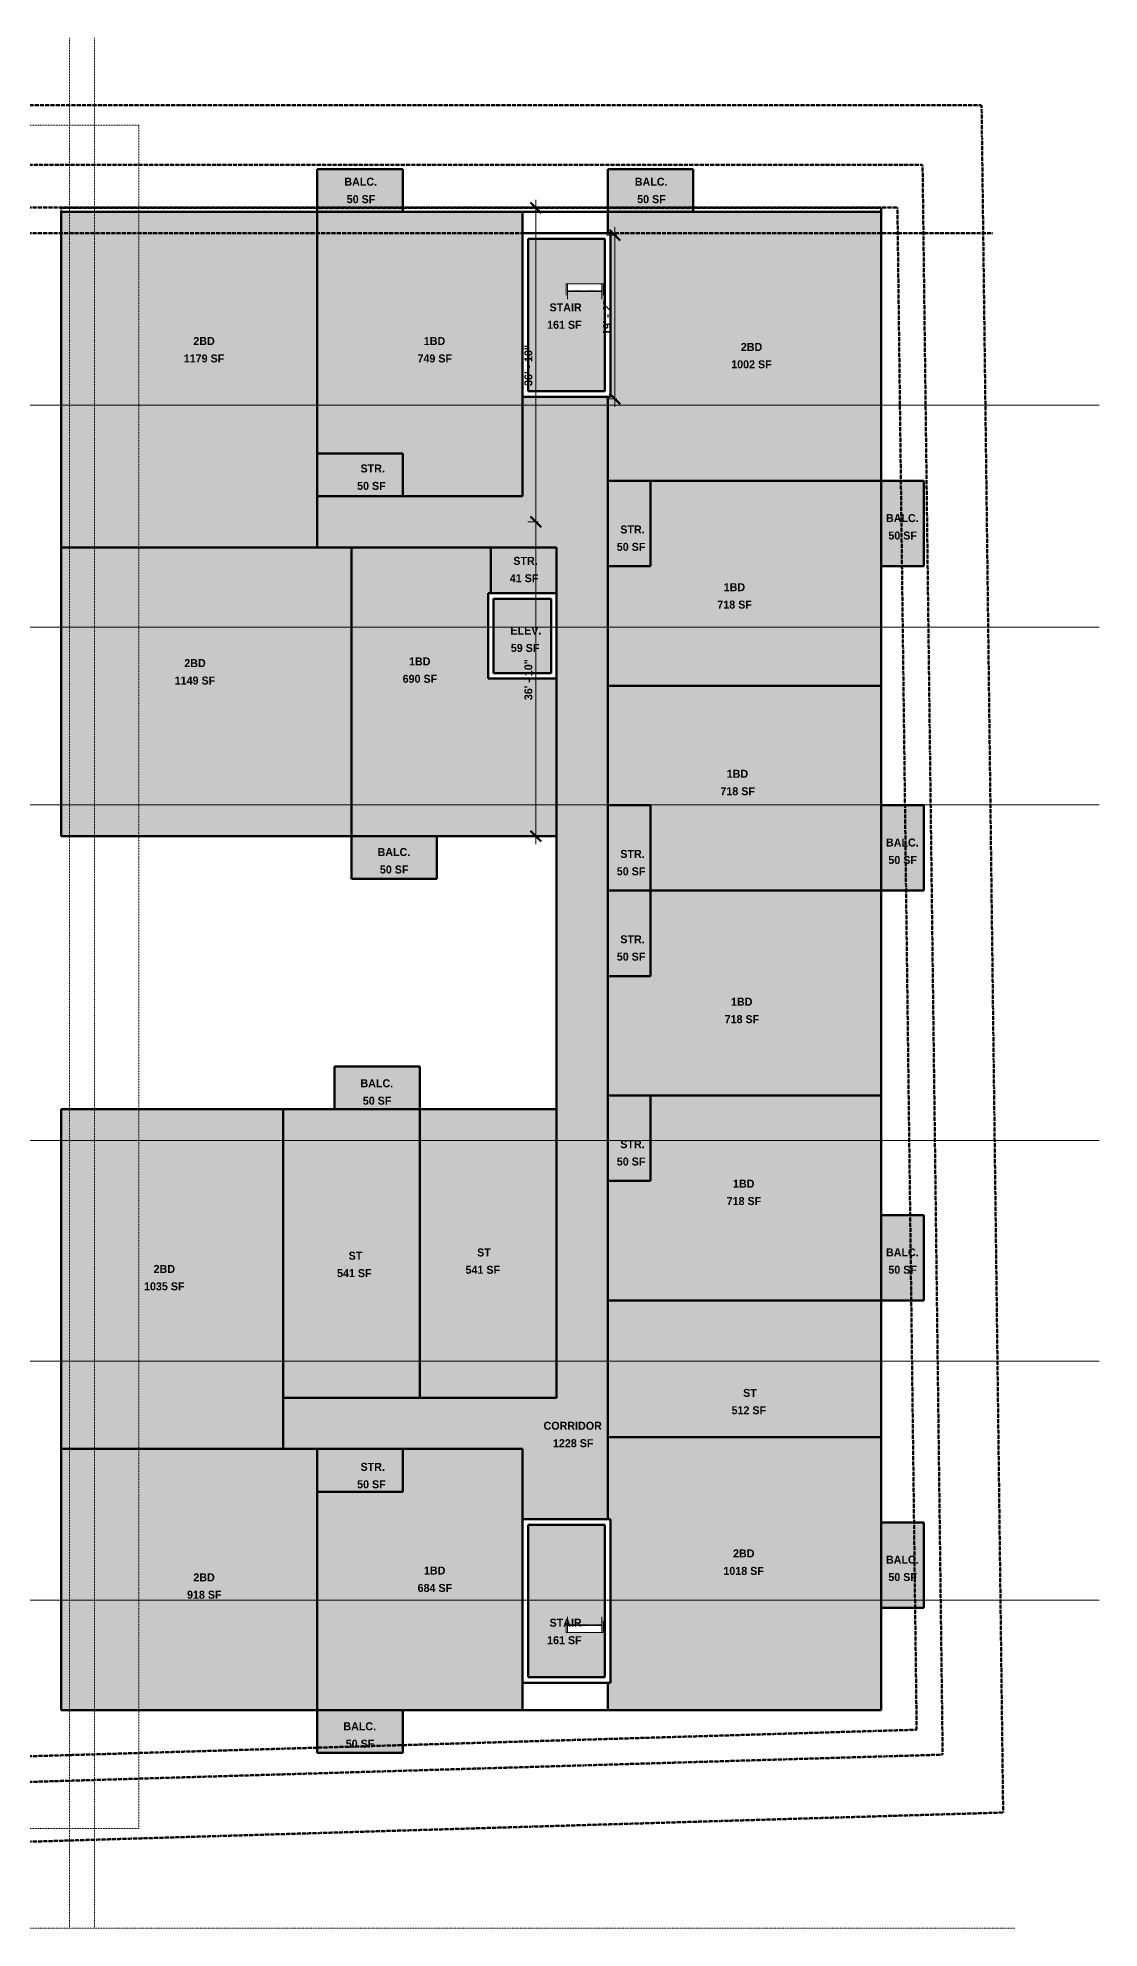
# Model space of a CAD drawing. Header units: inches. Extents: x -4292 to -464, y 9706 to 12474.
# Drawn here: x -1955 to -464, y 9706 to 12363 of the extents above; entities that cross this region are included whole.
import ezdxf

# ---------------------------------------------------------------- set-up
doc = ezdxf.new("R2010")
doc.units = ezdxf.units.IN
doc.header["$MEASUREMENT"] = 0
for name, pattern in [('Aligning Line 1_8_', [0.25, 0.125, -0.125]), ('Double Dash 3_8_', [1, 0.375, -0.125, 0.125, -0.125, 0.125, -0.125]), ('Grid Line 1_2_', [0.875, 0.5, -0.125, 0.125, -0.125]), ('Overhead 1_16_', [0.101562, 0.0625, -0.039062])]:
    doc.linetypes.add(name, pattern=pattern)
for name, color, linetype, lineweight in [('A-ANNO-DIMS', 211, 'Continuous', 9), ('A-ANNO-DIMS-120', 211, 'Continuous', 9), ('A-AREA-1', 53, 'Continuous', 70), ('A-AREA-IDEN', 2, 'Continuous', 9), ('A-AREA-PATT-2', 10, 'Continuous', 9), ('A-FLOR-1', 133, 'Continuous', 13), ('A-WALL-1', 253, 'Continuous', 50), ('C-PROP-LINE', 91, 'Double Dash 3_8_', 140), ('C-PROP-LINE-1', 130, 'Double Dash 3_8_', 140), ('G-ANNO-SYMB', 111, 'Aligning Line 1_8_', 9), ('G-ANNO-SYMB-1', 147, 'Aligning Line 1_8_', 9), ('S-GRID-1', 1, 'Grid Line 1_2_', 9), ('S-STRS-1', 9, 'Continuous', 9), ('S-STRS-2', 9, 'Overhead 1_16_', 9)]:
    doc.layers.add(name, color=color, linetype=linetype, lineweight=lineweight)
doc.layers.add('A-AREA-PATT-1', color=7, linetype='Continuous', lineweight=9, transparency=1)
doc.layers.add('A-AREA-PATT-3', color=10, linetype='Continuous', lineweight=9, transparency=1)
doc.styles.add('Century Gothic_B', font='GOTHICB.TTF', dxfattribs={"height": 11.25})
doc.dimstyles.new('OD__1__Tol__', dxfattribs={"dimscale": 12, "dimtxt": 11.746893, "dimasz": 1.25, "dimexe": 0.9375, "dimexo": 0.625, "dimgap": 0.15625, "dimtad": 1, "dimdec": 0, "dimzin": 3, "dimdsep": 46, "dimlunit": 4, "dimtxsty": 'Century Gothic_B', "dimblk1": 'OBLIQUE', "dimblk2": 'OBLIQUE', "dimsah": 1, "dimcen": 0.09, "dimdle": 0.9375, "dimazin": 0, "dimtfac": 1, "dimtdec": 4, "dimtix": 1, "dimtmove": 0, "dimatfit": 3, "dimfxl": 1, "dimtvp": 1, "dimtfill": 1, "dimfrac": 2, "dimtolj": 1, "dimtzin": 0, "dimarcsym": 2})

# ---------------------------------------------------------------- blocks, each defined once
blk = doc.blocks.new('DIMBLOCK26-FLOOR PLAN - 3RD FLOOR')
at = {"layer": 'A-ANNO-DIMS-120', "lineweight": 50}
for p, q in [((-1145, 12086.2), (-1152.5, 12093.7)), ((-1145, 12086.2), (-1137.5, 12078.7)), ((-1145, 11855.8), (-1152.5, 11863.3)), ((-1145, 11855.8), (-1137.5, 11848.3))]:
    blk.add_line(p, q, dxfattribs=at)
at = {"layer": 'A-ANNO-DIMS-120'}
for p, q in [((-1145, 12097.4), (-1145, 11844.5)), ((-1141.9, 12086.2), (-1156.3, 12086.2)), ((-1145, 12086.2), (-1141.9, 12086.2)), ((-1141.9, 11855.8), (-1156.3, 11855.8)), ((-1145, 11855.8), (-1141.9, 11855.8))]:
    blk.add_line(p, q, dxfattribs=at)
at = {"layer": 'A-ANNO-DIMS-120', "color": 0, "insert": (-1161.3, 11945.6), "char_height": 11.25, "width": 60.86, "attachment_point": 1, "rotation": 90, "line_spacing_factor": 0.984502, "style": 'Century Gothic_B', "bg_fill": 3, "box_fill_scale": 1.25, "bg_fill_color": 256, "bg_fill_true_color": 13158600, "bg_fill_transparency": 0}
blk.add_mtext('19\' - 2"', dxfattribs=at)
blk = doc.blocks.new('_Oblique')
at = {"color": 0, "linetype": 'ByBlock', "lineweight": -2}
blk.add_line((-0.5, -0.5), (0.5, 0.5), dxfattribs=at)
blk = doc.blocks.new('DIMBLOCK29-FLOOR PLAN - 3RD FLOOR')
at = {"layer": 'A-ANNO-DIMS-120'}
for p, q in [((-1252.4, 12124.6), (-1266.8, 12124.6)), ((-1255.6, 12135.8), (-1255.6, 11683)), ((-1255.6, 12124.6), (-1252.4, 12124.6)), ((-1252.4, 11683), (-1266.8, 11683)), ((-1255.6, 11683), (-1252.4, 11683))]:
    blk.add_line(p, q, dxfattribs=at)
at = {"layer": 'A-ANNO-DIMS-120', "lineweight": 50}
for p, q in [((-1255.6, 12124.6), (-1263.1, 12132.1)), ((-1255.6, 12124.6), (-1248.1, 12117.1)), ((-1255.6, 11683), (-1263.1, 11690.5)), ((-1255.6, 11683), (-1248.1, 11675.5))]:
    blk.add_line(p, q, dxfattribs=at)
at = {"layer": 'A-ANNO-DIMS-120', "color": 0, "insert": (-1271.9, 11874), "char_height": 11.25, "width": 71.376, "attachment_point": 1, "rotation": 90, "line_spacing_factor": 0.984502, "style": 'Century Gothic_B', "bg_fill": 3, "box_fill_scale": 1.25, "bg_fill_color": 256, "bg_fill_true_color": 13158600, "bg_fill_transparency": 0}
blk.add_mtext('36\' - 10"', dxfattribs=at)
blk = doc.blocks.new('DIMBLOCK30-FLOOR PLAN - 3RD FLOOR')
at = {"layer": 'A-ANNO-DIMS-120'}
for p, q in [((-1252.4, 11683), (-1266.8, 11683)), ((-1255.6, 11683), (-1255.6, 11230.1)), ((-1255.6, 11683), (-1252.4, 11683)), ((-1252.4, 11241.4), (-1266.8, 11241.4)), ((-1255.6, 11241.4), (-1252.4, 11241.4))]:
    blk.add_line(p, q, dxfattribs=at)
at = {"layer": 'A-ANNO-DIMS-120', "lineweight": 50}
for p, q in [((-1255.6, 11683), (-1263.1, 11690.5)), ((-1255.6, 11683), (-1248.1, 11675.5)), ((-1255.6, 11241.4), (-1263.1, 11248.9)), ((-1255.6, 11241.4), (-1248.1, 11233.9))]:
    blk.add_line(p, q, dxfattribs=at)
at = {"layer": 'A-ANNO-DIMS-120', "color": 0, "insert": (-1271.9, 11432.4), "char_height": 11.25, "width": 71.376, "attachment_point": 1, "rotation": 90, "line_spacing_factor": 0.984502, "style": 'Century Gothic_B', "bg_fill": 3, "box_fill_scale": 1.25, "bg_fill_color": 256, "bg_fill_true_color": 13158600, "bg_fill_transparency": 0}
blk.add_mtext('36\' - 10"', dxfattribs=at)

msp = doc.modelspace()

# ---------------------------------------------------------------- hatches: boundary and pattern name
at = {"layer": 'A-AREA-PATT-1'}
for points in [[(-1465.1, 12118.6), (-1442.7, 12118.6), (-1442.7, 12178.6), (-1562.7, 12178.6), (-1562.7, 12118.6)], [(-1034.7, 12118.6), (-1034.7, 12178.6), (-1154.7, 12178.6), (-1154.7, 12118.6)], [(-1562.7, 11719), (-1442.7, 11719), (-1442.7, 11779), (-1562.7, 11779)], [(-1154.7, 11620.6), (-1094.7, 11620.6), (-1094.7, 11740.6), (-1154.7, 11740.6), (-1154.7, 11647)], [(-710.7, 11620.6), (-710.7, 11740.6), (-770.7, 11740.6), (-770.7, 11620.6)], [(-1154.7, 11164.6), (-1094.7, 11164.6), (-1094.7, 11284.6), (-1154.7, 11284.6), (-1154.7, 11241.4)], [(-710.7, 11164.6), (-710.7, 11284.6), (-770.7, 11284.6), (-770.7, 11164.6)], [(-1401.6, 11181.4), (-1394.7, 11181.4), (-1394.7, 11241.4), (-1514.7, 11241.4), (-1514.7, 11181.4), (-1465.1, 11181.4)], [(-1094.7, 11044.6), (-1094.7, 11164.6), (-1154.7, 11164.6), (-1154.7, 11044.6), (-1144.7, 11044.6)], [(-1538.7, 10857.4), (-1418.7, 10857.4), (-1418.7, 10917.4), (-1538.7, 10917.4)], [(-1154.7, 10756.6), (-1094.7, 10756.6), (-1094.7, 10876.6), (-1154.7, 10876.6), (-1154.7, 10765.5)], [(-770.7, 10588.6), (-710.7, 10588.6), (-710.7, 10708.6), (-770.7, 10708.6)], [(-1562.7, 10319.8), (-1442.7, 10319.8), (-1442.7, 10379.8), (-1562.7, 10379.8), (-1562.7, 10370.5)], [(-710.7, 10156.6), (-710.7, 10276.6), (-770.7, 10276.6), (-770.7, 10156.6)], [(-1562.7, 9952.6), (-1442.7, 9952.6), (-1442.7, 10012.6), (-1562.7, 10012.6)]]:
    msp.add_hatch(color=256, dxfattribs=at).paths.add_polyline_path(points, flags=0)
h = msp.add_hatch(color=256, dxfattribs=at)
h.paths.add_polyline_path([(-1211.2, 10059), (-1158.7, 10059), (-1158.7, 10273), (-1266.7, 10273), (-1266.7, 10059), (-1213.2, 10059)], flags=0)
h.paths.add_polyline_path([(-1213.2, 10121.8), (-1213.2, 10137.8), (-1211.2, 10137.8), (-1211.2, 10132.8), (-1163.2, 10132.8), (-1163.2, 10137.8), (-1161.2, 10137.8), (-1161.2, 10121.8), (-1211.2, 10121.8)], flags=0)
at = {"layer": 'A-AREA-PATT-2'}
for points in [[(-1906.1, 11647), (-1562.7, 11647), (-1562.7, 12118.6), (-1922.7, 12118.6), (-1922.7, 11647)], [(-1116.9, 11452.6), (-770.7, 11452.6), (-770.7, 11740.6), (-1094.7, 11740.6), (-1094.7, 11620.6), (-1154.7, 11620.6), (-1154.7, 11452.6)], [(-1922.7, 11241.4), (-1514.7, 11241.4), (-1514.7, 11647), (-1922.7, 11647), (-1922.7, 11366.9)], [(-770.7, 11164.6), (-770.7, 11452.6), (-1154.7, 11452.6), (-1154.7, 11284.6), (-1094.7, 11284.6), (-1094.7, 11164.6), (-1024.1, 11164.6)], [(-1154.7, 10876.6), (-770.7, 10876.6), (-770.7, 11164.6), (-1094.7, 11164.6), (-1094.7, 11044.6), (-1154.7, 11044.6), (-1154.7, 10944.8)], [(-984.5, 10588.6), (-770.7, 10588.6), (-770.7, 10876.6), (-1094.7, 10876.6), (-1094.7, 10756.6), (-1154.7, 10756.6), (-1154.7, 10588.6), (-1081.6, 10588.6)], [(-1610.7, 10379.8), (-1610.7, 10857.4), (-1922.7, 10857.4), (-1922.7, 10379.8), (-1620.2, 10379.8)], [(-1418.7, 10451.8), (-1418.7, 10857.4), (-1610.7, 10857.4), (-1610.7, 10451.8), (-1442.7, 10451.8)], [(-1226.7, 10451.8), (-1226.7, 10857.4), (-1418.7, 10857.4), (-1418.7, 10451.8), (-1274.7, 10451.8)], [(-1094.7, 10396.6), (-770.7, 10396.6), (-770.7, 10588.6), (-1154.7, 10588.6), (-1154.7, 10396.6)], [(-1154.7, 10012.6), (-770.7, 10012.6), (-770.7, 10396.6), (-1154.7, 10396.6), (-1154.7, 10281), (-1150.7, 10281), (-1150.7, 10051), (-1154.7, 10051), (-1154.7, 10038.4)], [(-1562.7, 10012.6), (-1562.7, 10379.8), (-1922.7, 10379.8), (-1922.7, 10012.6), (-1906.1, 10012.6)], [(-1562.7, 10012.6), (-1274.7, 10012.6), (-1274.7, 10379.8), (-1442.7, 10379.8), (-1442.7, 10319.8), (-1562.7, 10319.8)]]:
    msp.add_hatch(color=256, dxfattribs=at).paths.add_polyline_path(points, flags=0)

# ---------------------------------------------------------------- linework, layer by layer
at = {"layer": 'A-AREA-1'}
for p, q in [((-1562.7, 12178.6), (-1442.7, 12178.6)), ((-1562.7, 12118.6), (-1562.7, 12178.6)), ((-1442.7, 12178.6), (-1442.7, 12118.6)), ((-1154.7, 12178.6), (-1034.7, 12178.6)), ((-1154.7, 12118.6), (-1154.7, 12178.6)), ((-1034.7, 12178.6), (-1034.7, 12118.6)), ((-1922.7, 12118.6), (-1922.7, 11241.4)), ((-1562.7, 12118.6), (-1562.7, 11647)), ((-770.7, 10012.6), (-770.7, 12118.6)), ((-1562.7, 11779), (-1442.7, 11779)), ((-1442.7, 11779), (-1442.7, 11719)), ((-1154.7, 11740.6), (-1094.7, 11740.6)), ((-1154.7, 11740.6), (-770.7, 11740.6)), ((-1094.7, 11740.6), (-1094.7, 11620.6)), ((-710.7, 11740.6), (-770.7, 11740.6)), ((-710.7, 11620.6), (-710.7, 11740.6)), ((-1514.7, 11647), (-1514.7, 11241.4)), ((-1318.9, 11647), (-1318.9, 11582.6)), ((-1226.7, 11647), (-1226.7, 11582.6)), ((-1094.7, 11620.6), (-1154.7, 11620.6)), ((-770.7, 11620.6), (-710.7, 11620.6)), ((-1226.7, 11462.6), (-1226.7, 10451.8)), ((-770.7, 11452.6), (-1154.7, 11452.6)), ((-1154.7, 11284.6), (-1094.7, 11284.6)), ((-1094.7, 11284.6), (-1094.7, 11164.6)), ((-710.7, 11284.6), (-770.7, 11284.6)), ((-710.7, 11164.6), (-710.7, 11284.6)), ((-1514.7, 11181.4), (-1514.7, 11241.4)), ((-1394.7, 11241.4), (-1394.7, 11181.4)), ((-1394.7, 11181.4), (-1514.7, 11181.4)), ((-1094.7, 11164.6), (-1154.7, 11164.6)), ((-770.7, 11164.6), (-1154.7, 11164.6)), ((-1094.7, 11164.6), (-1094.7, 11044.6)), ((-770.7, 11164.6), (-710.7, 11164.6)), ((-1094.7, 11044.6), (-1154.7, 11044.6)), ((-1538.7, 10917.4), (-1538.7, 10857.4)), ((-1418.7, 10917.4), (-1538.7, 10917.4)), ((-1418.7, 10857.4), (-1418.7, 10917.4)), ((-1154.7, 10876.6), (-1094.7, 10876.6)), ((-1154.7, 10876.6), (-770.7, 10876.6)), ((-1094.7, 10876.6), (-1094.7, 10756.6)), ((-1226.7, 10857.4), (-1922.7, 10857.4)), ((-1922.7, 10857.4), (-1922.7, 10012.6)), ((-1610.7, 10379.8), (-1610.7, 10857.4)), ((-1418.7, 10857.4), (-1418.7, 10451.8)), ((-1094.7, 10756.6), (-1154.7, 10756.6)), ((-710.7, 10708.6), (-770.7, 10708.6)), ((-710.7, 10588.6), (-710.7, 10708.6)), ((-770.7, 10588.6), (-1154.7, 10588.6)), ((-770.7, 10588.6), (-710.7, 10588.6)), ((-1226.7, 10451.8), (-1610.7, 10451.8)), ((-1154.7, 10396.6), (-770.7, 10396.6)), ((-1922.7, 10379.8), (-1274.7, 10379.8)), ((-1562.7, 10379.8), (-1562.7, 10012.6)), ((-1442.7, 10319.8), (-1442.7, 10379.8)), ((-1274.7, 10379.8), (-1274.7, 10281)), ((-1562.7, 10319.8), (-1442.7, 10319.8)), ((-710.7, 10276.6), (-770.7, 10276.6)), ((-710.7, 10156.6), (-710.7, 10276.6)), ((-770.7, 10156.6), (-710.7, 10156.6)), ((-1274.7, 10051), (-1274.7, 10012.6)), ((-1154.7, 10012.6), (-1154.7, 10051)), ((-770.7, 10012.6), (-1922.7, 10012.6)), ((-1562.7, 9952.6), (-1562.7, 10012.6)), ((-1442.7, 10012.6), (-1442.7, 9952.6)), ((-1442.7, 9952.6), (-1562.7, 9952.6))]:
    msp.add_line(p, q, dxfattribs=at)
at = {"layer": 'A-FLOR-1'}
for p, q in [((-1922.7, 12118.6), (-1922.7, 11241.4)), ((-770.7, 10012.6), (-770.7, 12118.6)), ((-1226.7, 11241.4), (-1226.7, 10857.4)), ((-1226.7, 10857.4), (-1922.7, 10857.4)), ((-1922.7, 10857.4), (-1922.7, 10012.6)), ((-1922.7, 10012.6), (-770.7, 10012.6))]:
    msp.add_line(p, q, dxfattribs=at)
at = {"layer": 'A-WALL-1'}
for p, q in [((-1322.7, 11582.6), (-1322.7, 11575)), ((-1322.7, 11575), (-1322.7, 11470.2)), ((-1315.1, 11470.2), (-1315.1, 11575)), ((-1226.7, 11575), (-1226.7, 11582.6)), ((-1226.7, 11462.6), (-1226.7, 11575)), ((-1322.7, 11470.2), (-1322.7, 11462.6)), ((-1274.7, 10281), (-1274.7, 10059)), ((-1266.7, 10281), (-1274.7, 10281)), ((-1150.7, 10281), (-1266.7, 10281)), ((-1266.7, 10059), (-1266.7, 10273)), ((-1266.7, 10273), (-1158.7, 10273)), ((-1158.7, 10273), (-1158.7, 10059)), ((-1150.7, 10273), (-1150.7, 10281)), ((-1150.7, 10059), (-1150.7, 10273)), ((-1274.7, 10059), (-1274.7, 10051)), ((-1274.7, 10051), (-1150.7, 10051)), ((-1158.7, 10059), (-1266.7, 10059)), ((-1150.7, 10051), (-1150.7, 10059))]:
    msp.add_line(p, q, dxfattribs=at)
at = {"layer": 'C-PROP-LINE'}
for p, q in [((-1922.7, 11241.4), (-1922.7, 12124.6)), ((-770.7, 10012.6), (-770.7, 12124.6)), ((-1226.7, 11241.4), (-1226.7, 10857.4)), ((-1922.7, 10012.6), (-1922.7, 10857.4)), ((-1922.7, 10857.4), (-1226.7, 10857.4)), ((-1922.7, 10012.6), (-770.7, 10012.6))]:
    msp.add_line(p, q, dxfattribs=at)
at = {"layer": 'C-PROP-LINE-1'}
for p, q in [((-3989.6, 12268.7), (-629.6, 12268.7)), ((-629.6, 12268.7), (-599.3, 9868.8)), ((-3929.5, 12184.7), (-712.5, 12184.7)), ((-712.5, 12184.7), (-684.3, 9950.2)), ((-747.8, 12124.7), (-720.8, 9985.2)), ((-3867.1, 9891), (-720.8, 9985.2)), ((-3927.1, 9853.2), (-684.3, 9950.2)), ((-3987, 9767.3), (-599.3, 9868.8))]:
    msp.add_line(p, q, dxfattribs=at)
at = {"layer": 'G-ANNO-SYMB'}
for p, q in [((-1875.5, 12363.4), (-1875.5, 9706.2)), ((-1875.5, 9706.2), (-4111.3, 9706.2))]:
    msp.add_line(p, q, dxfattribs=at)
at = {"layer": 'G-ANNO-SYMB-1'}
for p, q in [((-1911, 12363.4), (-1911, 9706.2)), ((-1813.5, 12240.7), (-4009.5, 12240.7)), ((-1813.5, 12240.7), (-1813.5, 9846.3)), ((-1813.5, 9846.3), (-4009.5, 9846.3)), ((-583, 9706.2), (-4111.3, 9706.2)), ((-1911, 9706.2), (-4072, 9706.2))]:
    msp.add_line(p, q, dxfattribs=at)
at = {"layer": 'S-GRID-1'}
for p, q in [((-464.5, 10813.2), (-4232.2, 10813.2)), ((-464.5, 10503.2), (-4232.2, 10503.2)), ((-464.5, 10167.2), (-4232.2, 10167.2))]:
    msp.add_line(p, q, dxfattribs=at)
at = {"layer": 'S-STRS-1'}
for p, q in [((-1211.2, 12017.8), (-1213.2, 12017.8)), ((-1213.2, 12001.8), (-1213.2, 12017.8)), ((-1211.2, 12006.8), (-1211.2, 12017.8)), ((-1211.2, 11995.8), (-1211.2, 12006.8)), ((-1213.2, 10137.8), (-1213.2, 10121.8)), ((-1211.2, 10143.8), (-1211.2, 10132.8)), ((-1211.2, 10132.8), (-1211.2, 10121.8)), ((-1163.2, 10132.8), (-1211.2, 10132.8)), ((-1163.2, 10143.8), (-1163.2, 10132.8)), ((-1163.2, 10132.8), (-1163.2, 10121.8)), ((-1161.2, 10137.8), (-1161.2, 10121.8)), ((-1213.2, 10121.8), (-1211.2, 10121.8)), ((-1163.2, 10121.8), (-1211.2, 10121.8)), ((-1163.2, 10121.8), (-1161.2, 10121.8))]:
    msp.add_line(p, q, dxfattribs=at)
at = {"layer": 'S-STRS-2'}
msp.add_line((-1163.2, 10131.8), (-1211.2, 10131.8), dxfattribs=at)

# ---------------------------------------------------------------- texts
at = {"layer": 'A-AREA-IDEN', "char_height": 11.25, "attachment_point": 1, "style": 'Century Gothic_B'}
for s, insert, width in [('BALC.', (-1524.7, 12166.7), 54.54), ('BALC.', (-1116.7, 12166.7), 54.54), ('50 SF', (-1521.4, 12142.2), 46.586), ('50 SF', (-1113.4, 12142.2), 46.586), ('STAIR', (-1236.5, 11990.1), 49.237), ('161 SF', (-1239.9, 11965.6), 57.57), ('2BD', (-1736.9, 11942.8), 35.981), ('1BD', (-1413.1, 11942.8), 35.981), ('2BD', (-967.8, 11934.5), 35.981), ('1179 SF', (-1750.3, 11918.3), 68.554), ('749 SF', (-1422, 11918.3), 57.57), ('1002 SF', (-981.3, 11910.1), 68.554), ('STR.', (-1502, 11763.7), 34.845), ('50 SF', (-1506.8, 11739.2), 46.586), ('BALC.', (-763.9, 11693.9), 54.54), ('STR.', (-1137.1, 11677.9), 34.845), ('50 SF', (-760.6, 11669.4), 46.586), ('50 SF', (-1142, 11653.5), 46.586), ('STR.', (-1287.4, 11633.8), 34.845), ('41 SF', (-1292.3, 11609.4), 46.586), ('1BD', (-991.9, 11596.8), 35.981), ('718 SF', (-1000.8, 11572.3), 57.57), ('ELEV.', (-1291.4, 11535.9), 47.722), ('59 SF', (-1290.9, 11511.4), 46.586), ('2BD', (-1749.6, 11490.1), 35.981), ('1BD', (-1433.9, 11492.5), 35.981), ('1149 SF', (-1763, 11465.6), 68.554), ('690 SF', (-1442.8, 11468), 57.57), ('1BD', (-987.6, 11334.5), 35.981), ('718 SF', (-996.5, 11310), 57.57), ('BALC.', (-1478.1, 11224.5), 54.54), ('STR.', (-1137.1, 11221.9), 34.845), ('BALC.', (-763.9, 11237.9), 54.54), ('50 SF', (-760.6, 11213.4), 46.586), ('50 SF', (-1474.8, 11200), 46.586), ('50 SF', (-1142, 11197.5), 46.586), ('STR.', (-1137.1, 11101.9), 34.845), ('50 SF', (-1142, 11077.5), 46.586), ('1BD', (-981.6, 11014.1), 35.981), ('718 SF', (-990.5, 10989.6), 57.57), ('BALC.', (-1502.1, 10899.5), 54.54), ('50 SF', (-1498.8, 10875), 46.586), ('50 SF', (-1142, 10789.5), 46.586), ('STR.', (-1137.1, 10813.9), 34.845), ('1BD', (-978.8, 10758.4), 35.981), ('718 SF', (-987.7, 10733.9), 57.57), ('ST', (-1518.7, 10657.1), 18.18), ('ST', (-1338.2, 10661.7), 18.18), ('BALC.', (-763.9, 10661.9), 54.54), ('2BD', (-1792.7, 10638.5), 35.981), ('541 SF', (-1535, 10632.6), 57.57), ('541 SF', (-1354.5, 10637.3), 57.57), ('50 SF', (-760.6, 10637.4), 46.586), ('1035 SF', (-1806.1, 10614.1), 68.554), ('ST', (-964.6, 10464.3), 18.18), ('CORRIDOR', (-1244.9, 10418.1), 100.747), ('512 SF', (-980.8, 10439.9), 57.57), ('1228 SF', (-1231.7, 10393.6), 68.554), ('STR.', (-1502, 10360.3), 34.845), ('50 SF', (-1506.8, 10335.8), 46.586), ('2BD', (-978.8, 10238.6), 35.981), ('BALC.', (-763.9, 10229.9), 54.54), ('2BD', (-1736.8, 10205), 35.981), ('1BD', (-1412.9, 10214.6), 35.981), ('1018 SF', (-992.3, 10214.1), 68.554), ('50 SF', (-760.6, 10205.4), 46.586), ('918 SF', (-1745.7, 10180.6), 57.57), ('684 SF', (-1421.8, 10190.1), 57.57), ('STAIR', (-1236.5, 10141.2), 49.237), ('161 SF', (-1239.9, 10116.7), 57.57), ('BALC.', (-1526.1, 9995.7), 54.54), ('50 SF', (-1522.8, 9971.2), 46.586)]:
    msp.add_mtext(s, dxfattribs=dict(at, insert=insert, width=width))

# ---------------------------------------------------------------- dimensions: what is measured, and where the dimension line sits
at = {"layer": 'A-ANNO-DIMS'}
dim = msp.add_linear_dim(base=(-1145, 11855.8), p1=(-1134.4, 12086.2), p2=(-1134.4, 11855.8), angle=90, dimstyle='OD__1__Tol__', override={"dimpost": '<>', "dimfxl": 230.4}, dxfattribs=at)
dim.commit()
dim.dimension.update_dxf_attribs({"geometry": 'DIMBLOCK26-FLOOR PLAN - 3RD FLOOR', "text_midpoint": (-1152.8, 11971)})

# ---------------------------------------------------------------- next in the draw order: hatches: boundary and pattern name
at = {"layer": 'A-AREA-PATT-2'}
msp.add_hatch(color=256, dxfattribs=at).paths.add_polyline_path([(-1094.7, 11740.6), (-770.7, 11740.6), (-770.7, 12118.6), (-1154.7, 12118.6), (-1154.7, 12088.6), (-1150.7, 12088.6), (-1150.7, 11858.6), (-1154.7, 11858.6), (-1154.7, 11740.6), (-1150.7, 11740.6)], flags=0)

# ---------------------------------------------------------------- next in the draw order: linework, layer by layer
at = {"layer": 'A-AREA-1'}
for p, q in [((-1154.7, 12088.6), (-1154.7, 12118.6)), ((-1154.7, 10281), (-1154.7, 11858.6))]:
    msp.add_line(p, q, dxfattribs=at)
at = {"layer": 'A-WALL-1'}
for p, q in [((-1158.7, 12080.6), (-1158.7, 11866.6)), ((-1150.7, 12080.6), (-1150.7, 12088.6)), ((-1150.7, 11866.6), (-1150.7, 12080.6)), ((-1150.7, 11858.6), (-1150.7, 11866.6))]:
    msp.add_line(p, q, dxfattribs=at)
at = {"layer": 'S-STRS-1'}
for p, q in [((-1211.2, 12017.8), (-1163.2, 12017.8)), ((-1161.2, 12017.8), (-1163.2, 12017.8)), ((-1163.2, 12006.8), (-1163.2, 12017.8)), ((-1161.2, 12001.8), (-1161.2, 12017.8)), ((-1211.2, 12006.8), (-1163.2, 12006.8)), ((-1163.2, 11995.8), (-1163.2, 12006.8))]:
    msp.add_line(p, q, dxfattribs=at)
at = {"layer": 'S-STRS-2'}
msp.add_line((-1211.2, 12007.8), (-1163.2, 12007.8), dxfattribs=at)

# ---------------------------------------------------------------- next in the draw order: dimensions: what is measured, and where the dimension line sits
at = {"layer": 'A-ANNO-DIMS'}
dim = msp.add_linear_dim(base=(-1255.6, 11683), p1=(-1244.9, 12124.6), p2=(-1244.9, 11683), angle=90, dimstyle='OD__1__Tol__', override={"dimpost": '<>', "dimfxl": 441.6}, dxfattribs=at)
dim.commit()
dim.dimension.update_dxf_attribs({"geometry": 'DIMBLOCK29-FLOOR PLAN - 3RD FLOOR', "text_midpoint": (-1263.3, 11903.8)})

# ---------------------------------------------------------------- next in the draw order: hatches: boundary and pattern name
at = {"layer": 'A-AREA-PATT-1'}
h = msp.add_hatch(color=256, dxfattribs=at)
h.paths.add_polyline_path([(-1266.7, 11866.6), (-1158.7, 11866.6), (-1158.7, 12080.6), (-1266.7, 12080.6), (-1266.7, 11974.6)], flags=0)
h.paths.add_polyline_path([(-1163.2, 12001.8), (-1163.2, 12006.8), (-1211.2, 12006.8), (-1211.2, 12001.8), (-1213.2, 12001.8), (-1213.2, 12017.8), (-1161.2, 12017.8), (-1161.2, 12001.8)], flags=0)
at = {"layer": 'A-AREA-PATT-2'}
msp.add_hatch(color=256, dxfattribs=at).paths.add_polyline_path([(-1442.7, 11719), (-1274.7, 11719), (-1274.7, 12118.6), (-1562.7, 12118.6), (-1562.7, 11779), (-1442.7, 11779)], flags=0)

# ---------------------------------------------------------------- next in the draw order: linework, layer by layer
at = {"layer": 'A-AREA-1'}
for p, q in [((-1922.7, 12118.6), (-770.7, 12118.6)), ((-1274.7, 12088.6), (-1274.7, 12118.6)), ((-1274.7, 12088.6), (-1274.7, 12118.6)), ((-1274.7, 11740.6), (-1274.7, 11858.6)), ((-1274.7, 11719), (-1274.7, 11858.6)), ((-1274.7, 11719), (-1562.7, 11719))]:
    msp.add_line(p, q, dxfattribs=at)
at = {"layer": 'A-FLOR-1'}
msp.add_line((-770.7, 12118.6), (-1922.7, 12118.6), dxfattribs=at)
at = {"layer": 'A-WALL-1'}
for p, q in [((-1150.7, 12088.6), (-1274.7, 12088.6)), ((-1274.7, 12088.6), (-1274.7, 12080.6)), ((-1274.7, 12080.6), (-1274.7, 11858.6)), ((-1266.7, 12080.6), (-1158.7, 12080.6)), ((-1266.7, 11866.6), (-1266.7, 12080.6)), ((-1274.7, 11858.6), (-1266.7, 11858.6)), ((-1158.7, 11866.6), (-1266.7, 11866.6)), ((-1266.7, 11858.6), (-1150.7, 11858.6))]:
    msp.add_line(p, q, dxfattribs=at)
at = {"layer": 'C-PROP-LINE'}
msp.add_line((-1922.7, 12124.6), (-770.7, 12124.6), dxfattribs=at)
at = {"layer": 'C-PROP-LINE-1'}
for p, q in [((-3869.4, 12124.7), (-747.8, 12124.7)), ((-3833.4, 12088.7), (-613.7, 12088.7))]:
    msp.add_line(p, q, dxfattribs=at)
at = {"layer": 'S-GRID-1'}
msp.add_line((-464.5, 11847.2), (-4232.2, 11847.2), dxfattribs=at)

# ---------------------------------------------------------------- next in the draw order: dimensions: what is measured, and where the dimension line sits
at = {"layer": 'A-ANNO-DIMS'}
dim = msp.add_linear_dim(base=(-1255.6, 11241.4), p1=(-1244.9, 11683), p2=(-1244.9, 11241.4), angle=90, dimstyle='OD__1__Tol__', override={"dimpost": '<>', "dimfxl": 441.6}, dxfattribs=at)
dim.commit()
dim.dimension.update_dxf_attribs({"geometry": 'DIMBLOCK30-FLOOR PLAN - 3RD FLOOR', "text_midpoint": (-1263.3, 11462.2)})

# ---------------------------------------------------------------- next in the draw order: hatches: boundary and pattern name
at = {"layer": 'A-AREA-PATT-1'}
for points in [[(-1226.7, 11582.6), (-1226.7, 11647), (-1318.9, 11647), (-1318.9, 11582.6), (-1231.2, 11582.6)], [(-1315.1, 11470.2), (-1234.3, 11470.2), (-1234.3, 11575), (-1315.1, 11575), (-1315.1, 11494.2)]]:
    msp.add_hatch(color=256, dxfattribs=at).paths.add_polyline_path(points, flags=0)
at = {"layer": 'A-AREA-PATT-2'}
msp.add_hatch(color=256, dxfattribs=at).paths.add_polyline_path([(-1318.9, 11241.4), (-1226.7, 11241.4), (-1226.7, 11462.6), (-1322.7, 11462.6), (-1322.7, 11582.6), (-1318.9, 11582.6), (-1318.9, 11647), (-1514.7, 11647), (-1514.7, 11241.4), (-1394.7, 11241.4)], flags=0)
at = {"layer": 'A-AREA-PATT-3'}
msp.add_hatch(color=256, dxfattribs=at).paths.add_polyline_path([(-1154.7, 10281), (-1154.7, 11858.6), (-1274.7, 11858.6), (-1274.7, 11719), (-1562.7, 11719), (-1562.7, 11647), (-1226.7, 11647), (-1226.7, 10451.8), (-1610.7, 10451.8), (-1610.7, 10379.8), (-1274.7, 10379.8), (-1274.7, 10281), (-1158.7, 10281)], flags=0)

# ---------------------------------------------------------------- next in the draw order: linework, layer by layer
at = {"layer": 'A-AREA-1'}
for p, q in [((-1922.7, 11647), (-1226.7, 11647)), ((-1922.7, 11241.4), (-1226.7, 11241.4))]:
    msp.add_line(p, q, dxfattribs=at)
at = {"layer": 'A-FLOR-1'}
msp.add_line((-1922.7, 11241.4), (-1226.7, 11241.4), dxfattribs=at)
at = {"layer": 'A-WALL-1'}
for p, q in [((-1226.7, 11582.6), (-1322.7, 11582.6)), ((-1315.1, 11575), (-1234.3, 11575)), ((-1234.3, 11575), (-1234.3, 11470.2)), ((-1322.7, 11462.6), (-1234.3, 11462.6)), ((-1234.3, 11470.2), (-1315.1, 11470.2)), ((-1234.3, 11462.6), (-1226.7, 11462.6))]:
    msp.add_line(p, q, dxfattribs=at)
at = {"layer": 'C-PROP-LINE'}
msp.add_line((-1922.7, 11241.4), (-1226.7, 11241.4), dxfattribs=at)
at = {"layer": 'S-GRID-1'}
for p, q in [((-464.5, 11535.2), (-4232.2, 11535.2)), ((-464.5, 11285.2), (-4232.2, 11285.2))]:
    msp.add_line(p, q, dxfattribs=at)

doc.saveas('drawing.dxf')
